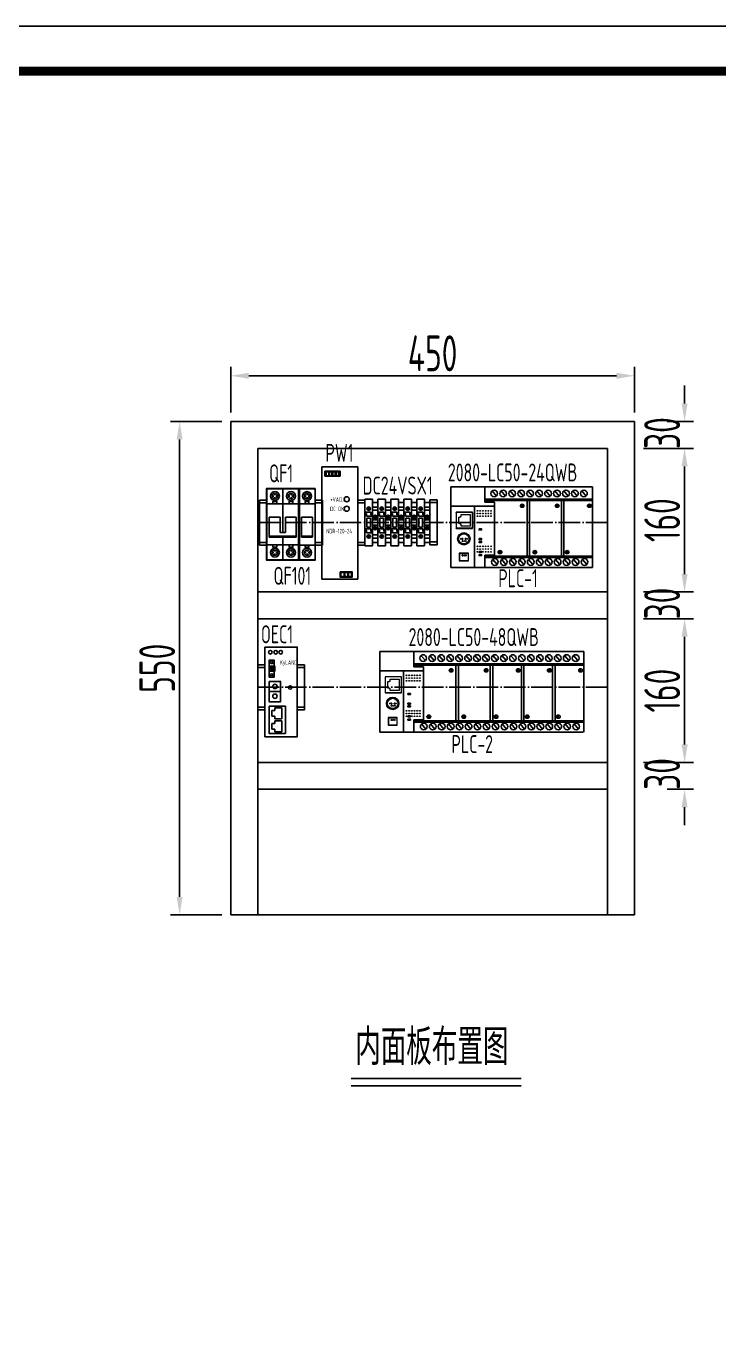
# Model space of a CAD drawing. Header units: millimetres. Extents: x 30557 to 235556, y -116603 to -73383.
# Drawn here: x 41063 to 41835, y -109460 to -107996 of the extents above; entities that cross this region are included whole.
import ezdxf

# ---------------------------------------------------------------- set-up
doc = ezdxf.new("R2010")
doc.units = ezdxf.units.MM
doc.linetypes.add('ZWCAD_ISO04W100', pattern=[30.5, 24, -3, 0.5, -3])
doc.layers.add('1', color=3, linetype='Continuous')
doc.layers.add('AXIS', color=4, linetype='Continuous')
doc.layers.add('_0', color=7, linetype='Continuous', lineweight=25)
doc.layers.add('_Drawing', color=7, linetype='Continuous', lineweight=25)
doc.styles.add('supcon', font='sceie.shx', dxfattribs={"width": 0.75, "height": 40, "bigfont": 'sceic.shx'})
doc.dimstyles.new('supcon', dxfattribs={"dimtxt": 20, "dimasz": 20, "dimexe": 10, "dimexo": 10, "dimgap": 5, "dimtad": 1, "dimtoh": 1, "dimdec": 0, "dimzin": 0, "dimdsep": 46, "dimtxsty": 'supcon', "dimcen": 0.09, "dimclrd": 2, "dimclre": 2, "dimclrt": 2, "dimadec": 0, "dimazin": 0, "dimtfac": 1, "dimtdec": 0, "dimtofl": 0, "dimtmove": 0, "dimatfit": 3, "dimfxl": 1, "dimtolj": 1, "dimtzin": 0, "dimarcsym": 0})

# ---------------------------------------------------------------- blocks, each defined once
blk = doc.blocks.new('supcon图框')
at = {"linetype": 'Continuous'}
blk.add_line((6145.7, 4361.7), (1987.7, 4361.7), dxfattribs=at)
at = {"linetype": 'Continuous', "const_width": 10}
blk.add_lwpolyline([(2195.7, 4311.7), (6095.7, 4311.7), (6095.7, 1471.7), (2195.7, 1471.7)], close=True, dxfattribs=at)
blk = doc.blocks.new('*D386')
at = {"color": 2, "lineweight": -2}
for p, q in [((41290.7, -108426.4), (41290.7, -108375.4)), ((41740.7, -108426.4), (41740.7, -108375.4)), ((41310.7, -108385.4), (41720.7, -108385.4))]:
    blk.add_line(p, q, dxfattribs=at)
at = {"color": 2}
for points in [[(41310.7, -108382.1), (41310.7, -108388.8), (41290.7, -108385.4)], [(41720.7, -108388.8), (41720.7, -108382.1), (41740.7, -108385.4)]]:
    blk.add_solid(points, dxfattribs=at)
at = {"layer": 'DEFPOINTS', "color": 0}
for p in [(41740.7, -108385.4), (41290.7, -108436.4), (41740.7, -108436.4)]:
    blk.add_point(p, dxfattribs=at)
at = {"color": 2, "insert": (41515.7, -108360.4), "char_height": 40, "attachment_point": 5, "style": 'supcon'}
blk.add_mtext('\\A1;450', dxfattribs=at)
blk = doc.blocks.new('*D388')
at = {"color": 2, "lineweight": -2}
for p, q in [((41796.6, -108416.4), (41796.6, -108396.4)), ((41777.3, -108436.4), (41806.6, -108436.4)), ((41777.3, -108466.4), (41806.6, -108466.4)), ((41796.6, -108486.4), (41796.6, -108506.4))]:
    blk.add_line(p, q, dxfattribs=at)
at = {"color": 2}
for points in [[(41793.3, -108416.4), (41800, -108416.4), (41796.6, -108436.4)], [(41800, -108486.4), (41793.3, -108486.4), (41796.6, -108466.4)]]:
    blk.add_solid(points, dxfattribs=at)
at = {"layer": 'DEFPOINTS', "color": 0}
for p in [(41767.3, -108436.4), (41767.3, -108466.4), (41796.6, -108466.4)]:
    blk.add_point(p, dxfattribs=at)
at = {"color": 2, "insert": (41771.6, -108449.3), "char_height": 40, "attachment_point": 5, "rotation": 90, "style": 'supcon'}
blk.add_mtext('\\A1;30', dxfattribs=at)
blk = doc.blocks.new('2P空开')
at = {"ltscale": 100}
for p, q in [((6388.4, 37013.9), (6388.4, 37015.8)), ((6397.4, 37021.3), (6397.4, 36972.3)), ((6397.4, 37021.3), (6397.4, 36972.3)), ((6397.4, 37021.3), (6397.4, 36972.3)), ((6397.4, 37021.3), (6397.4, 36972.3)), ((6397.4, 37021.3), (6397.4, 36972.3)), ((6406.4, 37013.9), (6406.4, 37015.8)), ((6415.4, 37021.3), (6415.4, 36941.3)), ((6415.4, 37021.3), (6415.4, 36941.3)), ((6415.4, 37021.3), (6415.4, 36941.3)), ((6415.4, 37021.3), (6415.4, 36941.3)), ((6379.4, 37004.3), (6397.4, 37004.3)), ((6385.4, 37012.8), (6387.2, 37012.8)), ((6388.4, 37009.8), (6388.4, 37011.6)), ((6389.5, 37012.8), (6391.4, 37012.8)), ((6397.4, 37004.3), (6415.4, 37004.3)), ((6403.4, 37012.8), (6405.2, 37012.8)), ((6406.4, 37009.8), (6406.4, 37011.6)), ((6407.5, 37012.8), (6409.4, 37012.8)), ((6379.4, 36958.3), (6397.4, 36958.3)), ((6388.4, 36958.3), (6393.5, 36958.3)), ((6397.4, 36966.9), (6397.4, 36941.3)), ((6397.4, 36966.9), (6397.4, 36941.3)), ((6397.4, 36966.9), (6397.4, 36941.3)), ((6397.4, 36966.9), (6397.4, 36941.3)), ((6397.4, 36966.9), (6397.4, 36941.3)), ((6397.4, 36958.3), (6415.4, 36958.3)), ((6406.4, 36958.3), (6411.5, 36958.3)), ((6385.4, 36949.8), (6387.2, 36949.8)), ((6388.4, 36952.8), (6388.4, 36950.9)), ((6388.4, 36948.6), (6388.4, 36946.8)), ((6389.5, 36949.8), (6391.4, 36949.8)), ((6403.4, 36949.8), (6405.2, 36949.8)), ((6406.4, 36952.8), (6406.4, 36950.9)), ((6406.4, 36948.6), (6406.4, 36946.8)), ((6407.5, 36949.8), (6409.4, 36949.8))]:
    blk.add_line(p, q, dxfattribs=at)
for p, q in [((6382.2, 36989.4), (6394.2, 36989.4)), ((6382.2, 36966.9), (6382.2, 36989.4)), ((6394.2, 36989.4), (6394.2, 36972.3)), ((6400.2, 36989.4), (6412.2, 36989.4)), ((6400.2, 36972.3), (6400.2, 36989.4)), ((6412.2, 36989.4), (6412.2, 36966.9)), ((6394.2, 36972.3), (6397.4, 36972.3)), ((6397.4, 36972.3), (6400.2, 36972.3)), ((6382.2, 36968), (6397.4, 36968)), ((6397.4, 36966.9), (6382.2, 36966.9)), ((6397.4, 36968), (6412.2, 36968)), ((6412.2, 36966.9), (6397.4, 36966.9))]:
    blk.add_line(p, q)
at = {"lineweight": 30}
for points in [[(6397.4, 36941.3), (6379.4, 36941.3), (6379.4, 37021.3), (6397.4, 37021.3)], [(6397.4, 37021.3), (6415.4, 37021.3), (6415.4, 36941.3), (6397.4, 36941.3)]]:
    blk.add_lwpolyline(points, dxfattribs=at)
at = {"ltscale": 100}
for points in [[(6397.4, 37004.3), (6397.4, 37021.3), (6379.4, 37021.3), (6379.4, 37004.3)], [(6397.4, 37004.3), (6397.4, 37021.3)], [(6397.4, 37021.3), (6397.4, 37004.3)], [(6415.4, 37004.3), (6415.4, 37021.3), (6397.4, 37021.3), (6397.4, 37004.3)], [(6379.4, 36958.3), (6379.4, 36941.3), (6397.4, 36941.3), (6397.4, 36958.3)], [(6397.4, 36958.3), (6397.4, 36941.3)], [(6397.4, 36941.3), (6397.4, 36958.3)], [(6397.4, 36958.3), (6397.4, 36941.3), (6415.4, 36941.3), (6415.4, 36958.3)]]:
    blk.add_lwpolyline(points, dxfattribs=at)
at = {"ltscale": 100, "const_width": 1}
for points in [[(6388.4, 37013.9), (6388.4, 37015.8)], [(6406.4, 37013.9), (6406.4, 37015.8)], [(6385.4, 37012.8), (6387.2, 37012.8)], [(6388.4, 37009.8), (6388.4, 37011.6)], [(6389.5, 37012.8), (6391.4, 37012.8)], [(6403.4, 37012.8), (6405.2, 37012.8)], [(6406.4, 37009.8), (6406.4, 37011.6)], [(6407.5, 37012.8), (6409.4, 37012.8)], [(6385.4, 36949.8), (6387.2, 36949.8)], [(6388.4, 36952.8), (6388.4, 36950.9)], [(6388.4, 36948.6), (6388.4, 36946.8)], [(6389.5, 36949.8), (6391.4, 36949.8)], [(6403.4, 36949.8), (6405.2, 36949.8)], [(6406.4, 36952.8), (6406.4, 36950.9)], [(6406.4, 36948.6), (6406.4, 36946.8)], [(6407.5, 36949.8), (6409.4, 36949.8)]]:
    blk.add_lwpolyline(points, dxfattribs=at)
at = {"ltscale": 100}
for points in [[(6386.3, 37004.3), (6390.5, 37004.3), (6390.5, 37006.8), (6386.3, 37006.8)], [(6404.3, 37004.3), (6408.5, 37004.3), (6408.5, 37006.8), (6404.3, 37006.8)], [(6386.3, 36958.3), (6390.5, 36958.3), (6390.5, 36955.7), (6386.3, 36955.7)], [(6404.3, 36958.3), (6408.5, 36958.3), (6408.5, 36955.7), (6404.3, 36955.7)]]:
    blk.add_lwpolyline(points, close=True, dxfattribs=at)
for centre, radius in [((6388.4, 37012.8), 5), ((6388.4, 37012.8), 3), ((6406.4, 37012.8), 5), ((6406.4, 37012.8), 3), ((6388.4, 36949.8), 5), ((6388.4, 36949.8), 3), ((6406.4, 36949.8), 5), ((6406.4, 36949.8), 3)]:
    blk.add_circle(centre, radius, dxfattribs=at)
at = {"layer": '1'}
for points in [[(6379.4, 37021.3), (6397.4, 37021.3)], [(6397.4, 37021.3), (6415.4, 37021.3)], [(6397.4, 37021.3), (6397.4, 37021.3)]]:
    blk.add_lwpolyline(points, dxfattribs=at)
at = {"layer": '_0'}
for points in [[(6397.4, 36941.3), (6379.4, 36941.3), (6379.4, 37021.3), (6397.4, 37021.3)], [(6397.4, 37021.3), (6415.4, 37021.3), (6415.4, 36941.3), (6397.4, 36941.3)]]:
    blk.add_lwpolyline(points, dxfattribs=at)
at = {"layer": 'AXIS', "linetype": 'ByBlock'}
blk.add_line((6379.4, 37021.3), (6397.4, 37021.3), dxfattribs=at)
blk = doc.blocks.new('固定块')
for p, q in [((516096.3, 339845.1), (516104.3, 339845.1)), ((516096.3, 339795.1), (516096.3, 339845.1)), ((516096.3, 339842.1), (516104.3, 339842.1)), ((516104.3, 339845.1), (516104.3, 339795.1)), ((516096.3, 339798.1), (516104.3, 339798.1)), ((516104.3, 339795.1), (516096.3, 339795.1))]:
    blk.add_line(p, q)
blk = doc.blocks.new('*D395')
at = {"color": 2, "lineweight": -2}
for p, q in [((41280.7, -108436.4), (41223.6, -108436.4)), ((41233.6, -108456.4), (41233.6, -108966.4)), ((41280.7, -108986.4), (41223.6, -108986.4))]:
    blk.add_line(p, q, dxfattribs=at)
at = {"color": 2}
for points in [[(41236.9, -108456.4), (41230.3, -108456.4), (41233.6, -108436.4)], [(41230.3, -108966.4), (41236.9, -108966.4), (41233.6, -108986.4)]]:
    blk.add_solid(points, dxfattribs=at)
at = {"layer": 'DEFPOINTS', "color": 0}
for p in [(41290.7, -108436.4), (41233.6, -108986.4), (41290.7, -108986.4)]:
    blk.add_point(p, dxfattribs=at)
at = {"color": 2, "insert": (41208.6, -108711.4), "char_height": 40, "attachment_point": 5, "rotation": 90, "style": 'supcon'}
blk.add_mtext('\\A1;550', dxfattribs=at)
blk = doc.blocks.new('*D396')
at = {"color": 2, "lineweight": -2}
for p, q in [((41750.7, -108466.4), (41806.6, -108466.4)), ((41796.6, -108486.4), (41796.6, -108606.4)), ((41750.7, -108626.4), (41806.6, -108626.4))]:
    blk.add_line(p, q, dxfattribs=at)
at = {"color": 2}
for points in [[(41800, -108486.4), (41793.3, -108486.4), (41796.6, -108466.4)], [(41793.3, -108606.4), (41800, -108606.4), (41796.6, -108626.4)]]:
    blk.add_solid(points, dxfattribs=at)
at = {"layer": 'DEFPOINTS', "color": 0}
for p in [(41740.7, -108466.4), (41740.7, -108626.4), (41796.6, -108626.4)]:
    blk.add_point(p, dxfattribs=at)
at = {"color": 2, "insert": (41771.6, -108546.4), "char_height": 40, "attachment_point": 5, "rotation": 90, "style": 'supcon'}
blk.add_mtext('\\A1;160', dxfattribs=at)
blk = doc.blocks.new('*D397')
at = {"color": 2, "lineweight": -2}
for p, q in [((41750.7, -108656.4), (41806.7, -108656.4)), ((41796.7, -108676.4), (41796.7, -108796.4)), ((41750.7, -108816.4), (41806.7, -108816.4))]:
    blk.add_line(p, q, dxfattribs=at)
at = {"color": 2}
for points in [[(41800.1, -108676.4), (41793.4, -108676.4), (41796.7, -108656.4)], [(41793.4, -108796.4), (41800.1, -108796.4), (41796.7, -108816.4)]]:
    blk.add_solid(points, dxfattribs=at)
at = {"layer": 'DEFPOINTS', "color": 0}
for p in [(41740.7, -108656.4), (41740.7, -108816.4), (41796.7, -108816.4)]:
    blk.add_point(p, dxfattribs=at)
at = {"color": 2, "insert": (41771.7, -108736.4), "char_height": 40, "attachment_point": 5, "rotation": 90, "style": 'supcon'}
blk.add_mtext('\\A1;160', dxfattribs=at)
blk = doc.blocks.new('*D398')
at = {"color": 2, "lineweight": -2}
for p, q in [((41796.6, -108606.4), (41796.6, -108586.4)), ((41777.3, -108626.4), (41806.6, -108626.4)), ((41777.3, -108656.4), (41806.6, -108656.4)), ((41796.6, -108676.4), (41796.6, -108696.4))]:
    blk.add_line(p, q, dxfattribs=at)
at = {"color": 2}
for points in [[(41793.3, -108606.4), (41800, -108606.4), (41796.6, -108626.4)], [(41800, -108676.4), (41793.3, -108676.4), (41796.6, -108656.4)]]:
    blk.add_solid(points, dxfattribs=at)
at = {"layer": 'DEFPOINTS', "color": 0}
for p in [(41767.3, -108626.4), (41767.3, -108656.4), (41796.6, -108656.4)]:
    blk.add_point(p, dxfattribs=at)
at = {"color": 2, "insert": (41771.6, -108639.3), "char_height": 40, "attachment_point": 5, "rotation": 90, "style": 'supcon'}
blk.add_mtext('\\A1;30', dxfattribs=at)
blk = doc.blocks.new('*D399')
at = {"color": 2, "lineweight": -2}
for p, q in [((41796.6, -108796.4), (41796.6, -108776.4)), ((41777.3, -108816.4), (41806.6, -108816.4)), ((41777.3, -108846.4), (41806.6, -108846.4)), ((41796.6, -108866.4), (41796.6, -108886.4))]:
    blk.add_line(p, q, dxfattribs=at)
at = {"color": 2}
for points in [[(41793.3, -108796.4), (41800, -108796.4), (41796.6, -108816.4)], [(41800, -108866.4), (41793.3, -108866.4), (41796.6, -108846.4)]]:
    blk.add_solid(points, dxfattribs=at)
at = {"layer": 'DEFPOINTS', "color": 0}
for p in [(41767.3, -108816.4), (41767.3, -108846.4), (41796.6, -108846.4)]:
    blk.add_point(p, dxfattribs=at)
at = {"color": 2, "insert": (41771.6, -108829.3), "char_height": 40, "attachment_point": 5, "rotation": 90, "style": 'supcon'}
blk.add_mtext('\\A1;30', dxfattribs=at)
blk = doc.blocks.new('SAKDU2.5')
at = {"color": 253}
for p, q in [((516132.1, 339835.7), (516138.1, 339835.7)), ((516132.1, 339832.2), (516138.1, 339832.2)), ((516132.1, 339821.4), (516138.1, 339821.4)), ((516133.4, 339824.8), (516136.8, 339824.8)), ((516133.4, 339824.5), (516136.8, 339824.5)), ((516132.1, 339815.4), (516138.1, 339815.4)), ((516132.1, 339804.7), (516138.1, 339804.7)), ((516133.4, 339812.3), (516136.8, 339812.3)), ((516133.4, 339812), (516136.8, 339812)), ((516132.1, 339801.2), (516138.1, 339801.2))]:
    blk.add_line(p, q, dxfattribs=at)
at = {"color": 253, "lineweight": -3}
blk.add_lwpolyline([(516132.1, 339796.2), (516138.1, 339796.2), (516138.1, 339840.7), (516132.1, 339840.7)], close=True, dxfattribs=at)
at = {"color": 253}
for centre, radius in [((516135.1, 339824.7), 2), ((516135.1, 339824.7), 1.7), ((516135.1, 339812.2), 2), ((516135.1, 339812.2), 1.7)]:
    blk.add_circle(centre, radius, dxfattribs=at)
blk = doc.blocks.new('SAKSI 4')
at = {"color": 253}
for p, q in [((516105.2, 339844.4), (516105.2, 339792.4)), ((516113.7, 339844.4), (516105.2, 339844.4)), ((516107.7, 339834.1), (516111.1, 339834.1)), ((516107.7, 339833.8), (516111.1, 339833.8)), ((516113.7, 339792.4), (516113.7, 339844.4)), ((516111.9, 339829.9), (516105.2, 339829.9)), ((516106.9, 339828.4), (516105.2, 339828.4)), ((516106.9, 339825.4), (516106.9, 339828.4)), ((516106.9, 339825.4), (516113.7, 339825.4)), ((516109.4, 339823.4), (516107.4, 339823.4)), ((516107.4, 339823.4), (516107.4, 339818.4)), ((516107.4, 339813.4), (516107.4, 339818.4)), ((516109.4, 339823.4), (516111.4, 339823.4)), ((516111.4, 339823.4), (516111.4, 339818.4)), ((516111.4, 339813.4), (516111.4, 339818.4)), ((516111.9, 339826.9), (516111.9, 339829.9)), ((516111.9, 339826.9), (516113.7, 339826.9)), ((516111.9, 339811.4), (516105.2, 339811.4)), ((516106.9, 339809.9), (516105.2, 339809.9)), ((516106.9, 339806.9), (516106.9, 339809.9)), ((516106.9, 339806.9), (516113.7, 339806.9)), ((516109.4, 339813.4), (516107.4, 339813.4)), ((516109.4, 339813.4), (516111.4, 339813.4)), ((516111.9, 339808.4), (516111.9, 339811.4)), ((516111.9, 339808.4), (516113.7, 339808.4)), ((516105.2, 339792.4), (516113.7, 339792.4)), ((516107.7, 339803.1), (516111.1, 339803.1)), ((516107.7, 339802.8), (516111.1, 339802.8))]:
    blk.add_line(p, q, dxfattribs=at)
for centre, radius in [((516109.4, 339833.9), 2), ((516109.4, 339833.9), 1.7), ((516109.4, 339802.9), 2), ((516109.4, 339802.9), 1.7)]:
    blk.add_circle(centre, radius, dxfattribs=at)
blk = doc.blocks.new('1P空开')
at = {"ltscale": 100}
for p, q in [((6483.5, 37017.3), (6483.5, 36954.3)), ((6483.5, 37017.3), (6483.5, 36954.3)), ((6483.5, 37017.3), (6483.5, 36954.3)), ((6483.5, 37017.3), (6483.5, 36954.3)), ((6483.5, 37017.3), (6483.5, 36954.3)), ((6471.5, 37008.8), (6473.4, 37008.8)), ((6474.5, 37010), (6474.5, 37011.8)), ((6474.5, 37005.8), (6474.5, 37007.7)), ((6475.7, 37008.8), (6477.5, 37008.8)), ((6465.5, 37000.3), (6483.5, 37000.3)), ((6465.5, 36954.3), (6483.5, 36954.3)), ((6471.5, 36945.8), (6473.4, 36945.8)), ((6474.5, 36954.3), (6479.7, 36954.3)), ((6474.5, 36948.8), (6474.5, 36947)), ((6474.5, 36944.7), (6474.5, 36942.8)), ((6475.7, 36945.8), (6477.5, 36945.8))]:
    blk.add_line(p, q, dxfattribs=at)
for p, q in [((6468.4, 36985.4), (6480.4, 36985.4)), ((6468.4, 36963), (6468.4, 36985.4)), ((6480.4, 36985.4), (6480.4, 36963)), ((6468.4, 36964.1), (6480.4, 36964.1)), ((6480.4, 36963), (6468.4, 36963))]:
    blk.add_line(p, q)
at = {"lineweight": 30}
blk.add_lwpolyline([(6483.5, 36937.3), (6465.5, 36937.3), (6465.5, 37017.3), (6483.5, 37017.3)], dxfattribs=at)
at = {"ltscale": 100}
for points in [[(6483.5, 37000.3), (6483.5, 37017.3), (6465.5, 37017.3), (6465.5, 37000.3)], [(6483.5, 37000.3), (6483.5, 37017.3)], [(6483.5, 37017.3), (6483.5, 37000.3)], [(6465.5, 36954.3), (6465.5, 36937.3), (6483.5, 36937.3), (6483.5, 36954.3)], [(6483.5, 36954.3), (6483.5, 36937.3)], [(6483.5, 36937.3), (6483.5, 36954.3)]]:
    blk.add_lwpolyline(points, dxfattribs=at)
at = {"ltscale": 100, "const_width": 1}
for points in [[(6471.5, 37008.8), (6473.4, 37008.8)], [(6474.5, 37010), (6474.5, 37011.8)], [(6474.5, 37005.8), (6474.5, 37007.7)], [(6475.7, 37008.8), (6477.5, 37008.8)], [(6471.5, 36945.8), (6473.4, 36945.8)], [(6474.5, 36948.8), (6474.5, 36947)], [(6474.5, 36944.7), (6474.5, 36942.8)], [(6475.7, 36945.8), (6477.5, 36945.8)]]:
    blk.add_lwpolyline(points, dxfattribs=at)
at = {"ltscale": 100}
for points in [[(6472.4, 37000.3), (6476.6, 37000.3), (6476.6, 37002.9), (6472.4, 37002.9)], [(6472.4, 36954.3), (6476.6, 36954.3), (6476.6, 36951.8), (6472.4, 36951.8)]]:
    blk.add_lwpolyline(points, close=True, dxfattribs=at)
for centre, radius in [((6474.5, 37008.8), 5), ((6474.5, 37008.8), 3), ((6474.5, 36945.8), 5), ((6474.5, 36945.8), 3)]:
    blk.add_circle(centre, radius, dxfattribs=at)
at = {"layer": '1'}
for points in [[(6465.5, 37017.3), (6483.5, 37017.3)], [(6483.5, 37017.3), (6483.5, 37017.3)]]:
    blk.add_lwpolyline(points, dxfattribs=at)
at = {"layer": '_0'}
blk.add_lwpolyline([(6483.5, 36937.3), (6465.5, 36937.3), (6465.5, 37017.3), (6483.5, 37017.3)], dxfattribs=at)
at = {"layer": 'AXIS', "linetype": 'ByBlock'}
blk.add_line((6465.5, 37017.3), (6483.5, 37017.3), dxfattribs=at)

msp = doc.modelspace()

# ---------------------------------------------------------------- linework, layer by layer
for p, q in [((41290.7, -108436.4), (41290.7, -108986.4)), ((41740.7, -108436.4), (41290.7, -108436.4)), ((41600.7, -108436.4), (41390.7, -108436.4)), ((41740.7, -108986.4), (41740.7, -108436.4)), ((41710.7, -108466.4), (41320.7, -108466.4)), ((41320.7, -108466.4), (41320.7, -108986.4)), ((41320.7, -108466.4), (41320.7, -108646.4)), ((41710.7, -108986.4), (41710.7, -108466.4)), ((41395.5, -108491.9), (41412.5, -108491.9)), ((41395.5, -108497.4), (41395.5, -108491.9)), ((41412.5, -108497.4), (41395.5, -108497.4)), ((41412.5, -108491.9), (41412.5, -108497.4)), ((41710.7, -108626.4), (41320.7, -108626.4)), ((41320.7, -108656.4), (41710.7, -108656.4)), ((41320.7, -108674.9), (41320.7, -108794.9)), ((41339.8, -108758.7), (41336.3, -108758.7)), ((41336.3, -108758.7), (41336.3, -108764.9)), ((41339.8, -108755.6), (41347.4, -108755.6)), ((41339.8, -108758.7), (41339.8, -108755.6)), ((41347.4, -108755.6), (41347.4, -108767.9)), ((41336.3, -108764.9), (41339.8, -108764.9)), ((41339.8, -108773.2), (41336.3, -108773.2)), ((41336.3, -108773.2), (41336.3, -108779.4)), ((41339.8, -108767.9), (41339.8, -108764.9)), ((41347.4, -108767.9), (41339.8, -108767.9)), ((41339.8, -108770.1), (41347.4, -108770.1)), ((41339.8, -108773.2), (41339.8, -108770.1)), ((41347.4, -108770.1), (41347.4, -108782.4)), ((41336.3, -108779.4), (41339.8, -108779.4)), ((41339.8, -108782.4), (41339.8, -108779.4)), ((41347.4, -108782.4), (41339.8, -108782.4)), ((41320.7, -108816.4), (41710.7, -108816.4)), ((41320.7, -108846.4), (41710.7, -108846.4)), ((41290.7, -108986.4), (41740.7, -108986.4)), ((41425, -109168.8), (41614.6, -109168.8)), ((41425, -109177), (41614.6, -109177))]:
    msp.add_line(p, q)
at = {"ltscale": 100}
for p, q in [((41536, -108509.3), (41536, -108599.3)), ((41694, -108509.3), (41536, -108509.3)), ((41573.9, -108526.3), (41573.9, -108509.3)), ((41582, -108513.7), (41586.9, -108519.5)), ((41592, -108513.7), (41596.9, -108519.5)), ((41592, -108513.7), (41596.9, -108519.5)), ((41602, -108513.7), (41606.9, -108519.5)), ((41602, -108513.7), (41606.9, -108519.5)), ((41612, -108513.7), (41616.9, -108519.5)), ((41612, -108513.7), (41616.9, -108519.5)), ((41622, -108513.7), (41626.9, -108519.5)), ((41622, -108513.7), (41626.9, -108519.5)), ((41632, -108513.7), (41636.9, -108519.5)), ((41632, -108513.7), (41636.9, -108519.5)), ((41642, -108513.7), (41646.9, -108519.5)), ((41642, -108513.7), (41646.9, -108519.5)), ((41652, -108513.7), (41656.9, -108519.5)), ((41652, -108513.7), (41656.9, -108519.5)), ((41662, -108513.7), (41666.9, -108519.5)), ((41662, -108513.7), (41666.9, -108519.5)), ((41672, -108513.7), (41676.9, -108519.5)), ((41672, -108513.7), (41676.9, -108519.5)), ((41682, -108513.7), (41686.9, -108519.5)), ((41682, -108513.7), (41686.9, -108519.5)), ((41694, -108599.3), (41694, -108509.3)), ((41573.9, -108523.1), (41694, -108523.1)), ((41573.9, -108524.4), (41694, -108524.4)), ((41573.9, -108526.3), (41584.7, -108526.3)), ((41584.7, -108526.3), (41584.7, -108530.8)), ((41621, -108524.4), (41621, -108586.7)), ((41623.7, -108524.4), (41623.7, -108586.7)), ((41659.3, -108524.4), (41659.3, -108586.7)), ((41662.1, -108524.4), (41662.1, -108586.7)), ((41536, -108530.8), (41584.7, -108530.8)), ((41562.4, -108530.8), (41562.4, -108599.3)), ((41584.7, -108530.8), (41584.7, -108585.3)), ((41614.4, -108529.1), (41616.6, -108531.8)), ((41614.5, -108529), (41616.7, -108531.6)), ((41653.4, -108529.1), (41655.5, -108531.8)), ((41653.5, -108529), (41655.7, -108531.6)), ((41689.3, -108529.1), (41691.5, -108531.8)), ((41689.5, -108529), (41691.6, -108531.6)), ((41584.7, -108585.3), (41574, -108585.3)), ((41574, -108585.3), (41574, -108599.3)), ((41574, -108586.7), (41694, -108586.7)), ((41589.6, -108580.8), (41591.7, -108583.5)), ((41589.7, -108580.7), (41591.8, -108583.4)), ((41628.5, -108580.8), (41630.7, -108583.5)), ((41628.6, -108580.7), (41630.8, -108583.4)), ((41664.5, -108580.8), (41666.6, -108583.5)), ((41664.6, -108580.7), (41666.7, -108583.4)), ((41536, -108599.3), (41694, -108599.3)), ((41574, -108587.9), (41694, -108587.9)), ((41582.7, -108590.1), (41587.5, -108595.8)), ((41592.7, -108590.1), (41597.5, -108595.8)), ((41592.7, -108590.1), (41597.5, -108595.8)), ((41602.7, -108590.1), (41607.5, -108595.8)), ((41602.7, -108590.1), (41607.5, -108595.8)), ((41612.7, -108590.1), (41617.5, -108595.8)), ((41612.7, -108590.1), (41617.5, -108595.8)), ((41622.7, -108590.1), (41627.5, -108595.8)), ((41622.7, -108590.1), (41627.5, -108595.8)), ((41632.7, -108590.1), (41637.5, -108595.8)), ((41632.7, -108590.1), (41637.5, -108595.8)), ((41642.7, -108590.1), (41647.5, -108595.8)), ((41642.7, -108590.1), (41647.5, -108595.8)), ((41652.7, -108590.1), (41657.5, -108595.8)), ((41652.7, -108590.1), (41657.5, -108595.8)), ((41662.7, -108590.1), (41667.5, -108595.8)), ((41662.7, -108590.1), (41667.5, -108595.8)), ((41672.7, -108590.1), (41677.5, -108595.8)), ((41672.7, -108590.1), (41677.5, -108595.8)), ((41682.7, -108590.1), (41687.5, -108595.8)), ((41682.7, -108590.1), (41687.5, -108595.8)), ((41456.7, -108692.8), (41456.7, -108782.8)), ((41684.2, -108692.8), (41456.7, -108692.8)), ((41494.6, -108709.8), (41494.6, -108692.8)), ((41502.7, -108697.2), (41507.6, -108702.9)), ((41512.7, -108697.2), (41517.6, -108702.9)), ((41512.7, -108697.2), (41517.6, -108702.9)), ((41522.7, -108697.2), (41527.6, -108702.9)), ((41522.7, -108697.2), (41527.6, -108702.9)), ((41532.7, -108697.2), (41537.6, -108702.9)), ((41532.7, -108697.2), (41537.6, -108702.9)), ((41542.7, -108697.2), (41547.6, -108702.9)), ((41542.7, -108697.2), (41547.6, -108702.9)), ((41552.7, -108697.2), (41557.6, -108702.9)), ((41552.7, -108697.2), (41557.6, -108702.9)), ((41562.7, -108697.2), (41567.6, -108702.9)), ((41562.7, -108697.2), (41567.6, -108702.9)), ((41572.7, -108697.2), (41577.6, -108702.9)), ((41572.7, -108697.2), (41577.6, -108702.9)), ((41582.7, -108697.2), (41587.6, -108702.9)), ((41582.7, -108697.2), (41587.6, -108702.9)), ((41592.7, -108697.2), (41597.6, -108702.9)), ((41592.7, -108697.2), (41597.6, -108702.9)), ((41602.7, -108697.2), (41607.6, -108702.9)), ((41602.7, -108697.2), (41607.6, -108702.9)), ((41612.7, -108697.2), (41617.6, -108702.9)), ((41612.7, -108697.2), (41617.6, -108702.9)), ((41622.7, -108697.2), (41627.6, -108702.9)), ((41622.7, -108697.2), (41627.6, -108702.9)), ((41632.7, -108697.2), (41637.6, -108702.9)), ((41632.7, -108697.2), (41637.6, -108702.9)), ((41642.7, -108697.2), (41647.6, -108702.9)), ((41642.7, -108697.2), (41647.6, -108702.9)), ((41652.7, -108697.2), (41657.6, -108702.9)), ((41652.7, -108697.2), (41657.6, -108702.9)), ((41652.7, -108697.2), (41657.6, -108702.9)), ((41652.7, -108697.2), (41657.6, -108702.9)), ((41662.7, -108697.2), (41667.6, -108702.9)), ((41662.7, -108697.2), (41667.6, -108702.9)), ((41672.7, -108697.2), (41677.6, -108702.9)), ((41672.7, -108697.2), (41677.6, -108702.9)), ((41684.2, -108782.8), (41684.2, -108692.8)), ((41456.7, -108714.2), (41505.4, -108714.2)), ((41483.1, -108714.2), (41483.1, -108782.8)), ((41494.6, -108706.6), (41684.2, -108706.6)), ((41494.6, -108707.9), (41684.2, -108707.9)), ((41494.6, -108709.8), (41505.4, -108709.8)), ((41505.4, -108709.8), (41505.4, -108714.2)), ((41505.4, -108714.2), (41505.4, -108768.8)), ((41535.1, -108712.5), (41537.3, -108715.2)), ((41535.3, -108712.4), (41537.4, -108715.1)), ((41541.7, -108707.9), (41541.7, -108770.1)), ((41544.4, -108707.9), (41544.4, -108770.1)), ((41574.1, -108712.5), (41576.2, -108715.2)), ((41574.2, -108712.4), (41576.4, -108715.1)), ((41580, -108707.9), (41580, -108770.1)), ((41582.8, -108707.9), (41582.8, -108770.1)), ((41610, -108712.5), (41612.2, -108715.2)), ((41610.2, -108712.4), (41612.3, -108715.1)), ((41614.7, -108770.1), (41614.7, -108707.9)), ((41617.5, -108707.9), (41617.5, -108770.1)), ((41644.8, -108712.5), (41646.9, -108715.2)), ((41644.9, -108712.4), (41647, -108715.1)), ((41649.5, -108770.1), (41649.5, -108707.9)), ((41652.2, -108707.9), (41652.2, -108770.1)), ((41679.5, -108712.5), (41681.6, -108715.2)), ((41679.6, -108712.4), (41681.7, -108715.1)), ((41505.4, -108768.8), (41494.8, -108768.8)), ((41494.8, -108768.8), (41494.8, -108782.8)), ((41494.8, -108770.1), (41684.2, -108770.1)), ((41494.8, -108771.4), (41684.2, -108771.4)), ((41503.4, -108773.6), (41508.2, -108779.3)), ((41510.3, -108764.3), (41512.4, -108767)), ((41510.4, -108764.2), (41512.5, -108766.9)), ((41513.4, -108773.6), (41518.2, -108779.3)), ((41513.4, -108773.6), (41518.2, -108779.3)), ((41523.4, -108773.6), (41528.2, -108779.3)), ((41523.4, -108773.6), (41528.2, -108779.3)), ((41533.4, -108773.6), (41538.2, -108779.3)), ((41533.4, -108773.6), (41538.2, -108779.3)), ((41543.4, -108773.6), (41548.2, -108779.3)), ((41543.4, -108773.6), (41548.2, -108779.3)), ((41549.2, -108764.3), (41551.4, -108767)), ((41549.3, -108764.2), (41551.5, -108766.9)), ((41553.4, -108773.6), (41558.2, -108779.3)), ((41553.4, -108773.6), (41558.2, -108779.3)), ((41563.4, -108773.6), (41568.2, -108779.3)), ((41563.4, -108773.6), (41568.2, -108779.3)), ((41573.4, -108773.6), (41578.2, -108779.3)), ((41573.4, -108773.6), (41578.2, -108779.3)), ((41583.4, -108773.6), (41588.2, -108779.3)), ((41583.4, -108773.6), (41588.2, -108779.3)), ((41585.2, -108764.3), (41587.3, -108767)), ((41585.3, -108764.2), (41587.4, -108766.9)), ((41593.4, -108773.6), (41598.2, -108779.3)), ((41593.4, -108773.6), (41598.2, -108779.3)), ((41603.4, -108773.6), (41608.2, -108779.3)), ((41603.4, -108773.6), (41608.2, -108779.3)), ((41613.4, -108773.6), (41618.2, -108779.3)), ((41613.4, -108773.6), (41618.2, -108779.3)), ((41619.9, -108764.3), (41622, -108767)), ((41620, -108764.2), (41622.2, -108766.9)), ((41623.4, -108773.6), (41628.2, -108779.3)), ((41623.4, -108773.6), (41628.2, -108779.3)), ((41633.4, -108773.6), (41638.2, -108779.3)), ((41633.4, -108773.6), (41638.2, -108779.3)), ((41643.4, -108773.6), (41648.2, -108779.3)), ((41643.4, -108773.6), (41648.2, -108779.3)), ((41653.4, -108773.6), (41658.2, -108779.3)), ((41653.4, -108773.6), (41658.2, -108779.3)), ((41653.4, -108773.6), (41658.2, -108779.3)), ((41653.4, -108773.6), (41658.2, -108779.3)), ((41654.6, -108764.3), (41656.8, -108767)), ((41654.7, -108764.2), (41656.9, -108766.9)), ((41663.4, -108773.6), (41668.2, -108779.3)), ((41663.4, -108773.6), (41668.2, -108779.3)), ((41673.4, -108773.6), (41678.2, -108779.3)), ((41673.4, -108773.6), (41678.2, -108779.3)), ((41456.7, -108782.8), (41683.7, -108782.8))]:
    msp.add_line(p, q, dxfattribs=at)
at = {"color": 4, "linetype": 'ZWCAD_ISO04W100', "lineweight": -3}
for p, q in [((41710.7, -108549.1), (41320.7, -108549.1)), ((41710.7, -108732.6), (41320.7, -108732.6))]:
    msp.add_line(p, q, dxfattribs=at)
for points in [[(41392.2, -108487.1), (41432.2, -108487.1), (41432.2, -108612.1), (41392.2, -108612.1)], [(41397.1, -108492.5), (41399.8, -108492.5), (41399.8, -108497), (41397.1, -108497)], [(41400.7, -108492.5), (41403.5, -108492.5), (41403.5, -108497), (41400.7, -108497)], [(41404.4, -108492.5), (41407.2, -108492.5), (41407.2, -108497), (41404.4, -108497)], [(41408.1, -108492.5), (41410.9, -108492.5), (41410.9, -108497), (41408.1, -108497)], [(41412.6, -108604), (41426.1, -108604), (41426.1, -108609.9), (41412.6, -108609.9)], [(41413.4, -108604.9), (41416.9, -108604.9), (41416.9, -108609), (41413.4, -108609)], [(41417.8, -108604.9), (41421.3, -108604.9), (41421.3, -108609), (41417.8, -108609)], [(41421.9, -108604.9), (41425.4, -108604.9), (41425.4, -108609), (41421.9, -108609)], [(41328.7, -108687.8), (41364.7, -108687.8), (41364.7, -108787.8), (41328.7, -108787.8)], [(41328.7, -108687.8), (41364.7, -108687.8), (41364.7, -108787.8), (41328.7, -108787.8)], [(41334.7, -108709.1), (41339.7, -108709.1), (41339.7, -108711), (41334.7, -108711)], [(41334.7, -108711), (41339.7, -108711), (41339.7, -108712.9), (41334.7, -108712.9)], [(41334.7, -108712.9), (41339.7, -108712.9), (41339.7, -108714.8), (41334.7, -108714.8)], [(41333.4, -108726.1), (41346.1, -108726.1), (41346.1, -108748.9), (41333.4, -108748.9)], [(41333.4, -108726.1), (41346.1, -108726.1), (41346.1, -108737.5), (41333.4, -108737.5)], [(41333.4, -108753.9), (41351.5, -108753.9), (41351.5, -108784.1), (41333.4, -108784.1)]]:
    msp.add_lwpolyline(points, close=True)
at = {"lineweight": 0}
for points in [[(41542, -108537.7), (41542, -108537.5)], [(41542, -108537.5), (41542, -108555.6)], [(41560.2, -108537.5), (41542, -108537.5)], [(41560.1, -108537.7), (41542, -108537.7)], [(41542, -108537.7), (41542, -108555.4)], [(41544.9, -108542.9), (41546.5, -108542.9)], [(41544.9, -108550.2), (41544.9, -108542.9)], [(41546.5, -108542.9), (41546.5, -108542.3)], [(41546.5, -108542.4), (41547.6, -108542.4)], [(41547.6, -108542.4), (41547.6, -108540.1)], [(41547.6, -108540.2), (41557.7, -108540.2)], [(41557.7, -108540.2), (41557.7, -108552.9)], [(41560.1, -108537.7), (41560.1, -108555.4)], [(41560.2, -108555.6), (41560.2, -108537.5)], [(41560.1, -108555.4), (41542, -108555.4)], [(41542, -108555.6), (41542, -108555.4)], [(41542, -108555.6), (41560.2, -108555.6)], [(41546.5, -108550.2), (41544.9, -108550.2)], [(41546.5, -108550.8), (41546.5, -108550.2)], [(41547.6, -108550.8), (41546.5, -108550.8)], [(41547.6, -108552.9), (41547.6, -108550.7)], [(41557.7, -108552.9), (41547.6, -108552.9)], [(41556.3, -108555.6), (41556.3, -108555.4)], [(41556.5, -108555.4), (41556.5, -108555.6)], [(41556.5, -108555.6), (41556.5, -108555.4)], [(41560.2, -108549.5), (41560.1, -108549.5)], [(41560.2, -108549.7), (41560.1, -108549.7)], [(41555.6, -108583), (41545.3, -108583)], [(41545.3, -108583), (41545.3, -108591.6)], [(41546, -108583.5), (41545.8, -108583.6), (41545.8, -108583.8)], [(41545.8, -108583.8), (41545.8, -108590.9)], [(41546, -108583.5), (41554.9, -108583.5)], [(41555.2, -108583.8), (41555.1, -108583.6), (41554.9, -108583.5)], [(41555.2, -108583.8), (41555.2, -108590.9)], [(41555.6, -108591.6), (41555.6, -108583)], [(41545.3, -108591.6), (41555.6, -108591.6)], [(41545.8, -108590.9), (41545.8, -108591.1), (41546, -108591.2)], [(41546, -108591.2), (41554.9, -108591.2)], [(41554.9, -108591.2), (41555.1, -108591.1), (41555.2, -108590.9)], [(41462.7, -108721.2), (41462.7, -108721)], [(41462.7, -108721), (41462.7, -108739)], [(41480.9, -108721), (41462.7, -108721)], [(41480.8, -108721.2), (41462.7, -108721.2)], [(41462.7, -108721.2), (41462.7, -108738.9)], [(41465.6, -108733.7), (41465.6, -108726.3)], [(41465.6, -108726.4), (41467.2, -108726.4)], [(41467.2, -108725.8), (41468.3, -108725.8)], [(41467.2, -108726.4), (41467.2, -108725.8)], [(41468.3, -108725.8), (41468.3, -108723.6)], [(41468.3, -108723.6), (41478.4, -108723.6)], [(41478.4, -108723.6), (41478.4, -108736.4)], [(41480.8, -108721.2), (41480.8, -108738.9)], [(41480.9, -108732.9), (41480.8, -108732.9)], [(41480.9, -108733.2), (41480.8, -108733.2)], [(41480.9, -108739), (41480.9, -108721)], [(41480.8, -108738.9), (41462.7, -108738.9)], [(41462.7, -108739), (41462.7, -108738.9)], [(41462.7, -108739), (41480.9, -108739)], [(41467.2, -108733.7), (41465.6, -108733.7)], [(41467.2, -108734.2), (41467.2, -108733.7)], [(41468.3, -108734.2), (41467.2, -108734.2)], [(41468.3, -108736.4), (41468.3, -108734.2)], [(41478.4, -108736.4), (41468.3, -108736.4)], [(41477, -108739), (41477, -108738.9)], [(41477.2, -108738.9), (41477.2, -108739)], [(41477.2, -108739), (41477.2, -108738.9)], [(41476.3, -108766.5), (41466, -108766.5)], [(41466, -108766.5), (41466, -108775)], [(41466, -108775), (41476.3, -108775)], [(41466.7, -108766.9), (41466.5, -108767), (41466.5, -108767.2)], [(41466.5, -108767.2), (41466.5, -108774.4)], [(41466.5, -108774.4), (41466.5, -108774.6), (41466.7, -108774.6)], [(41466.7, -108766.9), (41475.6, -108766.9)], [(41466.7, -108774.6), (41475.6, -108774.6)], [(41475.9, -108767.2), (41475.8, -108767), (41475.6, -108766.9)], [(41475.6, -108774.6), (41475.8, -108774.6), (41475.9, -108774.4)], [(41475.9, -108767.2), (41475.9, -108774.4)], [(41476.3, -108775), (41476.3, -108766.5)]]:
    msp.add_lwpolyline(points, dxfattribs=at)
at = {"ltscale": 100}
for points in [[(41567.5, -108556.2), (41570.3, -108556.2), (41570.3, -108557.3), (41567.5, -108557.3)], [(41567.5, -108566.9), (41570.3, -108566.9), (41570.3, -108568), (41567.5, -108568)], [(41567.5, -108570), (41570.3, -108570), (41570.3, -108571.1), (41567.5, -108571.1)], [(41567.5, -108581.2), (41570.3, -108581.2), (41570.3, -108582.2), (41567.5, -108582.2)], [(41567.5, -108584.7), (41570.3, -108584.7), (41570.3, -108585.8), (41567.5, -108585.8)], [(41488.2, -108739.7), (41491, -108739.7), (41491, -108740.7), (41488.2, -108740.7)], [(41488.2, -108750.4), (41491, -108750.4), (41491, -108751.4), (41488.2, -108751.4)], [(41488.2, -108753.5), (41491, -108753.5), (41491, -108754.6), (41488.2, -108754.6)], [(41488.2, -108764.6), (41491, -108764.6), (41491, -108765.7), (41488.2, -108765.7)], [(41488.2, -108768.2), (41491, -108768.2), (41491, -108769.3), (41488.2, -108769.3)]]:
    msp.add_lwpolyline(points, close=True, dxfattribs=at)
msp.add_lwpolyline([(41339.1, -108714.8), (41339.1, -108721.3), (41333.4, -108721.3), (41333.4, -108702.6), (41339.1, -108702.6), (41339.1, -108709.1)])
for centre, radius in [((41584.4, -108516.6), 3.74), ((41594.4, -108516.6), 3.74), ((41594.4, -108516.6), 3.74), ((41604.4, -108516.6), 3.74), ((41604.4, -108516.6), 3.74), ((41614.4, -108516.6), 3.74), ((41614.4, -108516.6), 3.74), ((41624.4, -108516.6), 3.74), ((41624.4, -108516.6), 3.74), ((41634.4, -108516.6), 3.74), ((41634.4, -108516.6), 3.74), ((41644.4, -108516.6), 3.74), ((41644.4, -108516.6), 3.74), ((41654.4, -108516.6), 3.74), ((41654.4, -108516.6), 3.74), ((41664.4, -108516.6), 3.74), ((41664.4, -108516.6), 3.74), ((41674.4, -108516.6), 3.74), ((41674.4, -108516.6), 3.74), ((41684.4, -108516.6), 3.74), ((41684.4, -108516.6), 3.74), ((41547.4, -108567.2), 0.386), ((41549, -108567.2), 0.386), ((41549, -108569.7), 0.386), ((41550.9, -108569.7), 0.386), ((41552.4, -108567.2), 0.386), ((41552.8, -108569.7), 0.386), ((41554, -108567.2), 0.386), ((41549, -108585.7), 0.386), ((41550.9, -108585.7), 0.386), ((41552.8, -108585.7), 0.386), ((41585.1, -108593), 3.74), ((41595.1, -108593), 3.74), ((41595.1, -108593), 3.74), ((41605.1, -108593), 3.74), ((41605.1, -108593), 3.74), ((41615.1, -108593), 3.74), ((41615.1, -108593), 3.74), ((41625.1, -108593), 3.74), ((41625.1, -108593), 3.74), ((41635.1, -108593), 3.74), ((41635.1, -108593), 3.74), ((41645.1, -108593), 3.74), ((41645.1, -108593), 3.74), ((41655.1, -108593), 3.74), ((41655.1, -108593), 3.74), ((41665.1, -108593), 3.74), ((41665.1, -108593), 3.74), ((41675.1, -108593), 3.74), ((41675.1, -108593), 3.74), ((41685.1, -108593), 3.74), ((41685.1, -108593), 3.74), ((41505.2, -108700.1), 3.74), ((41515.2, -108700.1), 3.74), ((41515.2, -108700.1), 3.74), ((41525.2, -108700.1), 3.74), ((41525.2, -108700.1), 3.74), ((41535.2, -108700.1), 3.74), ((41535.2, -108700.1), 3.74), ((41545.2, -108700.1), 3.74), ((41545.2, -108700.1), 3.74), ((41555.2, -108700.1), 3.74), ((41555.2, -108700.1), 3.74), ((41565.2, -108700.1), 3.74), ((41565.2, -108700.1), 3.74), ((41575.2, -108700.1), 3.74), ((41575.2, -108700.1), 3.74), ((41585.2, -108700.1), 3.74), ((41585.2, -108700.1), 3.74), ((41595.2, -108700.1), 3.74), ((41595.2, -108700.1), 3.74), ((41605.2, -108700.1), 3.74), ((41605.2, -108700.1), 3.74), ((41615.2, -108700.1), 3.74), ((41615.2, -108700.1), 3.74), ((41625.2, -108700.1), 3.74), ((41625.2, -108700.1), 3.74), ((41635.2, -108700.1), 3.74), ((41635.2, -108700.1), 3.74), ((41645.2, -108700.1), 3.74), ((41645.2, -108700.1), 3.74), ((41655.2, -108700.1), 3.74), ((41655.2, -108700.1), 3.74), ((41655.2, -108700.1), 3.74), ((41655.2, -108700.1), 3.74), ((41665.2, -108700.1), 3.74), ((41665.2, -108700.1), 3.74), ((41675.2, -108700.1), 3.74), ((41675.2, -108700.1), 3.74), ((41468.1, -108750.7), 0.386), ((41469.8, -108750.7), 0.386), ((41469.8, -108753.2), 0.386), ((41471.6, -108753.2), 0.386), ((41473.1, -108750.7), 0.386), ((41473.5, -108753.2), 0.386), ((41474.7, -108750.7), 0.386), ((41469.8, -108769.1), 0.386), ((41471.6, -108769.1), 0.386), ((41473.5, -108769.1), 0.386), ((41505.8, -108776.4), 3.74), ((41515.8, -108776.4), 3.74), ((41515.8, -108776.4), 3.74), ((41525.8, -108776.4), 3.74), ((41525.8, -108776.4), 3.74), ((41535.8, -108776.4), 3.74), ((41535.8, -108776.4), 3.74), ((41545.8, -108776.4), 3.74), ((41545.8, -108776.4), 3.74), ((41555.8, -108776.4), 3.74), ((41555.8, -108776.4), 3.74), ((41565.8, -108776.4), 3.74), ((41565.8, -108776.4), 3.74), ((41575.8, -108776.4), 3.74), ((41575.8, -108776.4), 3.74), ((41585.8, -108776.4), 3.74), ((41585.8, -108776.4), 3.74), ((41595.8, -108776.4), 3.74), ((41595.8, -108776.4), 3.74), ((41605.8, -108776.4), 3.74), ((41605.8, -108776.4), 3.74), ((41615.8, -108776.4), 3.74), ((41615.8, -108776.4), 3.74), ((41625.8, -108776.4), 3.74), ((41625.8, -108776.4), 3.74), ((41635.8, -108776.4), 3.74), ((41635.8, -108776.4), 3.74), ((41645.8, -108776.4), 3.74), ((41645.8, -108776.4), 3.74), ((41655.8, -108776.4), 3.74), ((41655.8, -108776.4), 3.74), ((41655.8, -108776.4), 3.74), ((41655.8, -108776.4), 3.74), ((41665.8, -108776.4), 3.74), ((41665.8, -108776.4), 3.74), ((41675.8, -108776.4), 3.74), ((41675.8, -108776.4), 3.74)]:
    msp.add_circle(centre, radius, dxfattribs=at)
for centre, radius in [((41419.9, -108523.1), 2.85), ((41419.9, -108533.6), 2.85), ((41334.8, -108693.6), 1.98), ((41336.3, -108705.1), 1.25), ((41340.7, -108693.6), 1.98), ((41346.3, -108693.6), 1.98), ((41336.3, -108718.8), 1.25), ((41339.9, -108731.8), 2.42), ((41356.9, -108733), 1.96), ((41339.9, -108742.6), 2.42)]:
    msp.add_circle(centre, radius)
at = {"lineweight": 0}
for centre, radius in [((41615.6, -108530.3), 2.1), ((41654.6, -108530.3), 2.1), ((41690.5, -108530.3), 2.1), ((41565.8, -108535.9), 0.419), ((41565.8, -108535.9), 0.391), ((41565.8, -108538.9), 0.419), ((41565.8, -108538.9), 0.391), ((41565.8, -108541.9), 0.419), ((41565.8, -108541.9), 0.391), ((41568.8, -108535.9), 0.419), ((41568.8, -108535.9), 0.391), ((41568.8, -108538.9), 0.419), ((41568.8, -108538.9), 0.391), ((41568.8, -108541.9), 0.419), ((41568.8, -108541.9), 0.391), ((41571.8, -108535.9), 0.419), ((41571.8, -108535.9), 0.391), ((41571.8, -108538.9), 0.419), ((41571.8, -108538.9), 0.391), ((41571.8, -108541.9), 0.419), ((41571.8, -108541.9), 0.391), ((41574.8, -108535.9), 0.419), ((41574.8, -108535.9), 0.391), ((41574.8, -108538.9), 0.419), ((41574.8, -108538.9), 0.391), ((41574.8, -108541.9), 0.419), ((41574.8, -108541.9), 0.391), ((41577.8, -108535.9), 0.419), ((41577.8, -108535.9), 0.391), ((41577.8, -108538.9), 0.419), ((41577.8, -108538.9), 0.391), ((41577.8, -108541.9), 0.419), ((41577.8, -108541.9), 0.391), ((41580.8, -108535.9), 0.419), ((41580.8, -108535.9), 0.391), ((41580.8, -108538.9), 0.419), ((41580.8, -108538.9), 0.391), ((41580.8, -108541.9), 0.419), ((41580.8, -108541.9), 0.391), ((41615.6, -108530.3), 1.8), ((41615.6, -108530.3), 1.8), ((41615.6, -108530.3), 1.71), ((41654.6, -108530.3), 1.8), ((41654.6, -108530.3), 1.8), ((41654.6, -108530.3), 1.71), ((41690.5, -108530.3), 1.8), ((41690.5, -108530.3), 1.8), ((41690.5, -108530.3), 1.71), ((41550.5, -108567.2), 7), ((41550.5, -108567.2), 5.99), ((41550.5, -108567.2), 5.99), ((41550.5, -108567.2), 5.71), ((41565.8, -108575.6), 0.391), ((41565.8, -108575.6), 0.419), ((41565.8, -108578.6), 0.391), ((41565.8, -108578.6), 0.419), ((41565.8, -108581.6), 0.391), ((41565.8, -108581.6), 0.419), ((41568.8, -108575.6), 0.391), ((41568.8, -108575.6), 0.419), ((41568.8, -108578.6), 0.391), ((41568.8, -108578.6), 0.419), ((41568.8, -108581.6), 0.391), ((41568.8, -108581.6), 0.419), ((41571.8, -108575.6), 0.391), ((41571.8, -108575.6), 0.419), ((41571.8, -108578.6), 0.391), ((41571.8, -108578.6), 0.419), ((41571.8, -108581.6), 0.391), ((41571.8, -108581.6), 0.419), ((41574.8, -108575.6), 0.391), ((41574.8, -108575.6), 0.419), ((41574.8, -108578.6), 0.391), ((41574.8, -108578.6), 0.419), ((41574.8, -108581.6), 0.391), ((41574.8, -108581.6), 0.419), ((41577.8, -108575.6), 0.391), ((41577.8, -108575.6), 0.419), ((41577.8, -108578.6), 0.391), ((41577.8, -108578.6), 0.419), ((41577.8, -108581.6), 0.391), ((41577.8, -108581.6), 0.419), ((41580.8, -108575.6), 0.391), ((41580.8, -108575.6), 0.419), ((41580.8, -108578.6), 0.391), ((41580.8, -108578.6), 0.419), ((41580.8, -108581.6), 0.391), ((41580.8, -108581.6), 0.419), ((41590.8, -108582.1), 2.1), ((41590.8, -108582.1), 1.8), ((41590.8, -108582.1), 1.71), ((41590.8, -108582.1), 1.8), ((41629.7, -108582.1), 2.1), ((41629.7, -108582.1), 1.8), ((41629.7, -108582.1), 1.8), ((41629.7, -108582.1), 1.71), ((41665.7, -108582.1), 2.1), ((41665.7, -108582.1), 1.8), ((41665.7, -108582.1), 1.8), ((41665.7, -108582.1), 1.71), ((41536.3, -108713.8), 2.1), ((41536.3, -108713.8), 1.8), ((41536.3, -108713.8), 1.8), ((41536.3, -108713.8), 1.71), ((41575.3, -108713.8), 2.1), ((41575.3, -108713.8), 1.8), ((41575.3, -108713.8), 1.8), ((41575.3, -108713.8), 1.71), ((41611.2, -108713.8), 2.1), ((41611.2, -108713.8), 1.8), ((41611.2, -108713.8), 1.8), ((41611.2, -108713.8), 1.71), ((41645.9, -108713.8), 2.1), ((41645.9, -108713.8), 1.8), ((41645.9, -108713.8), 1.8), ((41645.9, -108713.8), 1.71), ((41680.7, -108713.8), 2.1), ((41680.7, -108713.8), 1.8), ((41680.7, -108713.8), 1.8), ((41680.7, -108713.8), 1.71), ((41486.5, -108719.4), 0.391), ((41486.5, -108719.4), 0.419), ((41486.5, -108722.4), 0.391), ((41486.5, -108722.4), 0.419), ((41486.5, -108725.4), 0.391), ((41486.5, -108725.4), 0.419), ((41489.5, -108719.4), 0.391), ((41489.5, -108719.4), 0.419), ((41489.5, -108722.4), 0.391), ((41489.5, -108722.4), 0.419), ((41489.5, -108725.4), 0.391), ((41489.5, -108725.4), 0.419), ((41492.5, -108719.4), 0.391), ((41492.5, -108719.4), 0.419), ((41492.5, -108722.4), 0.391), ((41492.5, -108722.4), 0.419), ((41492.5, -108725.4), 0.391), ((41492.5, -108725.4), 0.419), ((41495.5, -108719.4), 0.391), ((41495.5, -108719.4), 0.419), ((41495.5, -108722.4), 0.391), ((41495.5, -108722.4), 0.419), ((41495.5, -108725.4), 0.391), ((41495.5, -108725.4), 0.419), ((41498.5, -108719.4), 0.391), ((41498.5, -108719.4), 0.419), ((41498.5, -108722.4), 0.391), ((41498.5, -108722.4), 0.419), ((41498.5, -108725.4), 0.391), ((41498.5, -108725.4), 0.419), ((41501.5, -108719.4), 0.391), ((41501.5, -108719.4), 0.419), ((41501.5, -108722.4), 0.391), ((41501.5, -108722.4), 0.419), ((41501.5, -108725.4), 0.391), ((41501.5, -108725.4), 0.419), ((41471.2, -108750.7), 7), ((41471.2, -108750.7), 5.99), ((41471.2, -108750.7), 5.99), ((41471.2, -108750.7), 5.71), ((41486.5, -108759), 0.391), ((41486.5, -108759), 0.419), ((41486.5, -108762), 0.391), ((41486.5, -108762), 0.419), ((41489.5, -108759), 0.391), ((41489.5, -108759), 0.419), ((41489.5, -108762), 0.391), ((41489.5, -108762), 0.419), ((41492.5, -108759), 0.391), ((41492.5, -108759), 0.419), ((41492.5, -108762), 0.391), ((41492.5, -108762), 0.419), ((41495.5, -108759), 0.391), ((41495.5, -108759), 0.419), ((41495.5, -108762), 0.391), ((41495.5, -108762), 0.419), ((41498.5, -108759), 0.391), ((41498.5, -108759), 0.419), ((41498.5, -108762), 0.391), ((41498.5, -108762), 0.419), ((41501.5, -108759), 0.391), ((41501.5, -108759), 0.419), ((41501.5, -108762), 0.391), ((41501.5, -108762), 0.419), ((41486.5, -108765), 0.391), ((41486.5, -108765), 0.419), ((41489.5, -108765), 0.391), ((41489.5, -108765), 0.419), ((41492.5, -108765), 0.391), ((41492.5, -108765), 0.419), ((41495.5, -108765), 0.391), ((41495.5, -108765), 0.419), ((41498.5, -108765), 0.391), ((41498.5, -108765), 0.419), ((41501.5, -108765), 0.391), ((41501.5, -108765), 0.419), ((41511.5, -108765.5), 2.1), ((41511.5, -108765.5), 1.8), ((41511.5, -108765.5), 1.8), ((41511.5, -108765.5), 1.71), ((41550.4, -108765.5), 2.1), ((41550.4, -108765.5), 1.8), ((41550.4, -108765.5), 1.8), ((41550.4, -108765.5), 1.71), ((41586.4, -108765.5), 2.1), ((41586.4, -108765.5), 1.8), ((41586.4, -108765.5), 1.8), ((41586.4, -108765.5), 1.71), ((41621.1, -108765.5), 2.1), ((41621.1, -108765.5), 1.8), ((41621.1, -108765.5), 1.8), ((41621.1, -108765.5), 1.71), ((41655.8, -108765.5), 2.1), ((41655.8, -108765.5), 1.8), ((41655.8, -108765.5), 1.8), ((41655.8, -108765.5), 1.71)]:
    msp.add_circle(centre, radius, dxfattribs=at)

# ---------------------------------------------------------------- block references
for name, p in [('supcon图框', (36836.8, -112357.5)), ('固定块', (-474773.5, -448369.3)), ('固定块', (-474711.5, -448369.3)), ('固定块', (-474664.1, -448369.3)), ('固定块', (-474664.1, -448369.3)), ('SAKSI 4', (-474665, -448367.5)), ('SAKDU2.5', (-474683.4, -448367.5)), ('SAKSI 4', (-474650.5, -448367.5)), ('SAKDU2.5', (-474668.9, -448367.5)), ('SAKSI 4', (-474636, -448367.5)), ('SAKDU2.5', (-474654.4, -448367.5)), ('SAKSI 4', (-474621.5, -448367.5)), ('SAKDU2.5', (-474639.9, -448367.5)), ('SAKSI 4', (-474607, -448367.5)), ('SAKDU2.5', (-474625.4, -448367.5)), ('固定块', (-474583.6, -448368.8)), ('固定块', (-474775.6, -448552.8)), ('固定块', (-474731.6, -448552.8))]:
    msp.add_blockref(name, p)
at = {"layer": '_Drawing', "lineweight": -3}
for name, p in [('2P空开', (34951.4, -145532.3)), ('1P空开', (34901.2, -145528.4))]:
    msp.add_blockref(name, p, dxfattribs=at)

# ---------------------------------------------------------------- texts
at = {"layer": '1', "color": 3, "style": 'supcon', "width": 0.75}
msp.add_text('DC24VSX1', height=20, dxfattribs=at).set_placement((41437.7, -108517.8))
at = {"layer": '1', "style": 'supcon', "width": 0.75}
msp.add_text('内面板布置图', height=40, dxfattribs=at).set_placement((41429.3, -109153.7))
at = {"layer": '_Drawing', "color": 3, "style": 'supcon', "width": 0.75}
for s, p in [('PW1', (41396.2, -108481.4)), ('QF1', (41333.4, -108504.2)), ('2080-LC50-24QWB', (41532.7, -108503.2)), ('QF101', (41338.3, -108618.4)), ('PLC-1', (41588.9, -108621.1)), ('OEC1', (41324.3, -108683.6)), ('2080-LC50-48QWB', (41488.9, -108686.7)), ('PLC-2', (41536.7, -108806))]:
    msp.add_text(s, height=20, dxfattribs=at).set_placement(p)
at = {"layer": '_Drawing', "style": 'supcon', "width": 0.75}
for s, p in [('+VADJ', (41401.4, -108525.8)), ('DC OK', (41401.4, -108536.3)), ('NDR-120-24', (41397.1, -108561)), ('KyLAND', (41345.5, -108707.5))]:
    msp.add_text(s, height=5, dxfattribs=at).set_placement(p)

# ---------------------------------------------------------------- dimensions: what is measured, and where the dimension line sits
dim = msp.add_linear_dim(base=(41740.7, -108385.4), p1=(41290.7, -108436.4), p2=(41740.7, -108436.4), dimstyle='supcon')
dim.commit()
dim.dimension.update_dxf_attribs({"geometry": '*D386', "text_midpoint": (41515.7, -108360.4)})
for base, p1, p2, picture, middle in [((41796.6, -108466.4), (41767.3, -108436.4), (41767.3, -108466.4), '*D388', (41796.6, -108449.3)), ((41796.6, -108656.4), (41767.3, -108626.4), (41767.3, -108656.4), '*D398', (41796.6, -108639.3)), ((41796.6, -108846.4), (41767.3, -108816.4), (41767.3, -108846.4), '*D399', (41796.6, -108829.3))]:
    dim = msp.add_linear_dim(base=base, p1=p1, p2=p2, angle=90, dimstyle='supcon')
    dim.commit()
    dim.dimension.update_dxf_attribs({"geometry": picture, "text_midpoint": middle, "dimtype": 160})
for base, p1, p2, picture, middle in [((41233.6, -108986.4), (41290.7, -108436.4), (41290.7, -108986.4), '*D395', (41208.6, -108711.4)), ((41796.6, -108626.4), (41740.7, -108466.4), (41740.7, -108626.4), '*D396', (41771.6, -108546.4)), ((41796.7, -108816.4), (41740.7, -108656.4), (41740.7, -108816.4), '*D397', (41771.7, -108736.4))]:
    dim = msp.add_linear_dim(base=base, p1=p1, p2=p2, angle=90, dimstyle='supcon')
    dim.commit()
    dim.dimension.update_dxf_attribs({"geometry": picture, "text_midpoint": middle})

doc.saveas('drawing.dxf')
